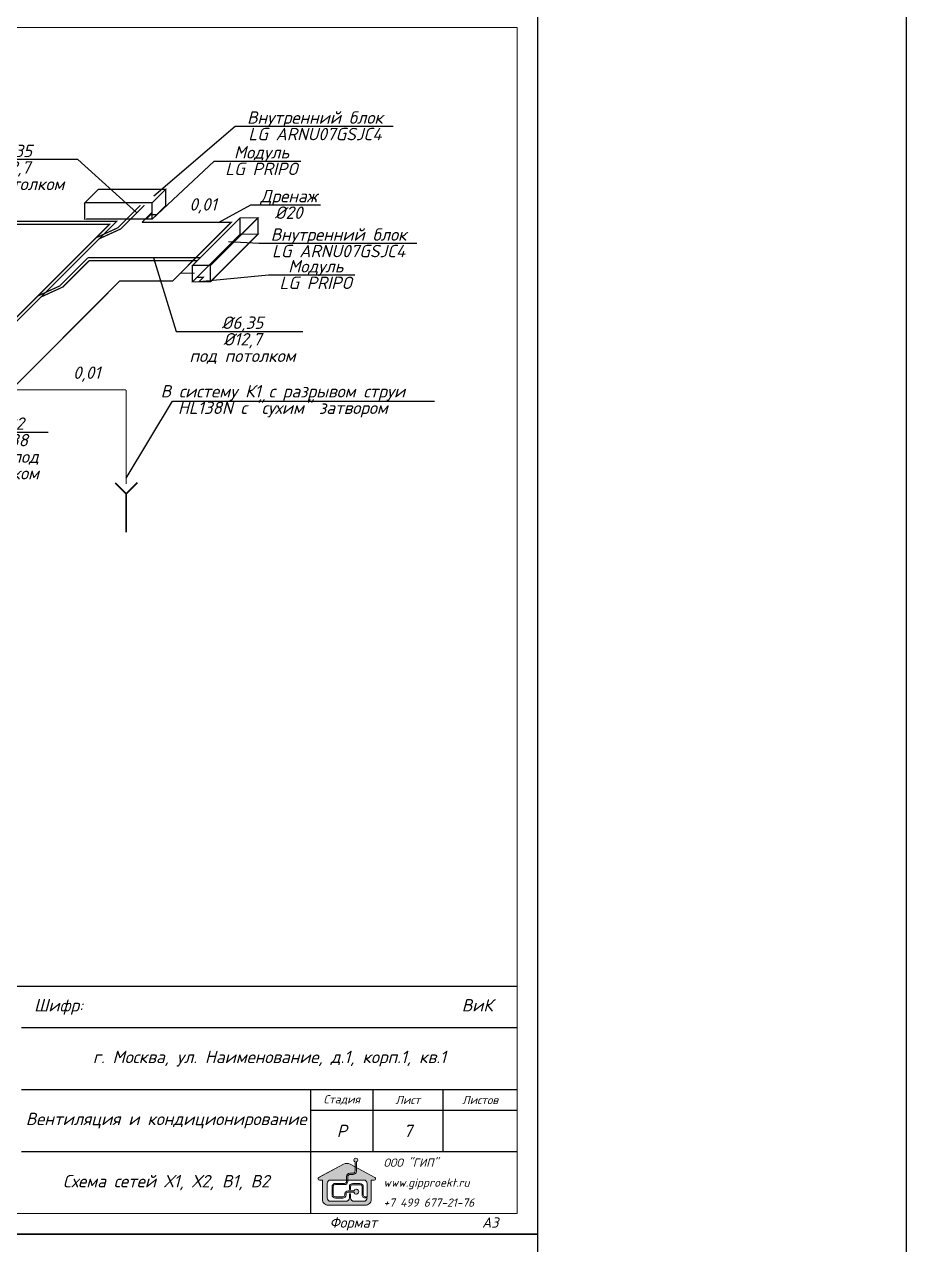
# Model space of a CAD drawing. Header units: millimetres. Extents: x 3082 to 230946, y 1570 to 312844.
# Drawn here: x 53653 to 64332, y 67369 to 82132 of the extents above; entities that cross this region are included whole.
import ezdxf
from ezdxf import colors
from ezdxf.entities.mleader import LeaderData, LeaderLine
from ezdxf.enums import TextEntityAlignment as Align
from ezdxf.math import Vec2, Vec3

# ---------------------------------------------------------------- set-up
doc = ezdxf.new("R2010")
doc.units = ezdxf.units.MM
for name, color, linetype, lineweight in [('A_B1', 170, 'Continuous', 0), ('A_K1', 14, 'Continuous', 0), ('Ramka', 7, 'Continuous', 0)]:
    doc.layers.add(name, color=color, linetype=linetype, lineweight=lineweight)
for name, color, linetype in [('FORMAT', 7, 'Continuous'), ('FORMATKA', 7, 'Continuous'), ('TEXT', 250, 'Continuous'), ('кондиционирование', 5, 'Continuous')]:
    doc.layers.add(name, color=color, linetype=linetype)
doc.styles.add('ls_200', font='isocpeui.ttf', dxfattribs={"height": 200})

# ---------------------------------------------------------------- blocks, each defined once
blk = doc.blocks.new('giplogo01')
h = blk.add_hatch(color=5)
h.dxf.hatch_style = 1
h.paths.add_polyline_path([(210, 2227), (435, 2227, 0.414214), (576, 2368), (576, 2667), (236, 2849, 0.250432), (-236, 2849), (-1953, 1931, 0.780449), (-1908, 1752), (-1692, 1752), (-1692, 400, 0.414214), (-1292, 0), (0, 0), (1292, 0, 0.414214), (1692, 400), (1692, 1752), (1908, 1752, 0.780449), (1953, 1931), (665, 2619), (665, 2368, -0.414214), (435, 2138), (210, 2138, 0.414214), (69, 1997), (69, 1752), (1182, 1752, -0.414214), (1412, 1522), (1412, 594), (1288, 594, -0.414214), (1147, 735), (1147, 1287, 0.414214), (917, 1517), (408, 1517, 0.414214), (178, 1287), (178, 1091), (267, 1091), (267, 1287, -0.414214), (408, 1428), (917, 1428, -0.414214), (1058, 1287), (1058, 735, 0.414214), (1288, 505), (1412, 505, -0.414214), (1182, 275), (497, 275, -0.414214), (267, 505), (267, 802), (178, 802), (178, 506, -0.414214), (-52, 276), (-1133, 276, -0.414214), (-1363, 506), (-1363, 1522, -0.414214), (-1133, 1752), (-20, 1752), (-20, 1997, -0.414214)])
h.paths.add_polyline_path([(69, 1661), (69, 1752), (-20, 1752), (-20, 1661, -0.414214), (-161, 1520), (-796, 1520, 0.414214), (-1026, 1290), (-1026, 729, 0.414214), (-796, 499), (-285, 499, 0.414214), (-55, 729), (-55, 761, -0.414214), (86, 902), (497, 902, 7.564808), (497, 991), (86, 991, 0.414214), (-144, 761), (-144, 729, -0.414214), (-285, 588), (-796, 588, -0.414214), (-937, 729), (-937, 1290, -0.414214), (-796, 1431), (-161, 1431, 0.414214)], flags=17)
h.paths.add_polyline_path([(576, 3014), (576, 2667), (665, 2619), (665, 3014, 6.005441)])
at = {"color": 5}
for points in [[(-1956, 1929), (-236, 2849, -0.250432), (236, 2849), (1953, 1931, -0.780449), (1908, 1752), (1692, 1752), (1692, 400, -0.414214), (1292, 0), (0, 0), (-1292, 0, -0.414214), (-1692, 400), (-1692, 1752), (-1908, 1752, -0.780449), (-1953, 1931), (-236, 2849, -0.250432), (236, 2849), (1956, 1929)], [(1412, 594), (1288, 594, -0.414214), (1147, 735), (1147, 1287, 0.414214), (917, 1517), (408, 1517, 0.414214), (178, 1287), (178, 1091), (267, 1091), (267, 1287, -0.414214), (408, 1428), (917, 1428, -0.414214), (1058, 1287), (1058, 735, 0.414214), (1288, 505), (1412, 505, -0.414214), (1182, 275), (497, 275, -0.414214), (267, 505), (267, 802), (178, 802), (178, 506, -0.414214), (-52, 276), (-1133, 276, -0.414214), (-1363, 506), (-1363, 1522, -0.414214), (-1133, 1752), (1182, 1752, -0.414214), (1412, 1522), (1412, 594), (1377, 594)]]:
    blk.add_lwpolyline(points, format="xyb", dxfattribs=at)
blk.add_lwpolyline([(665, 3014), (665, 2368, -0.414214), (435, 2138), (210, 2138, 0.414214), (69, 1997), (69, 1661, -0.414214), (-161, 1431), (-796, 1431, 0.414214), (-937, 1290), (-937, 729, 0.414214), (-796, 588), (-285, 588, 0.414214), (-144, 729), (-144, 761, -0.414214), (86, 991), (497, 991, -7.564808), (497, 902), (86, 902, 0.414214), (-55, 761), (-55, 729, -0.414214), (-285, 499), (-796, 499, -0.414214), (-1026, 729), (-1026, 1290, -0.414214), (-796, 1520), (-161, 1520, 0.414214), (-20, 1661), (-20, 1997, -0.414214), (210, 2227), (435, 2227), (210, 2227), (435, 2227, 0.414214), (576, 2368), (576, 3014), (576, 3014), (576, 3014, -6.005441)], format="xyb", close=True, dxfattribs=at)
blk = doc.blocks.new('*U449')
for points in [[(-9500, 250), (-9500, 3000), (-250, 3000)], [(-6250, 2500), (-250, 2500)], [(-6250, 1750), (-250, 1750)], [(-2750, 250), (-2750, 1750)], [(-2000, 1750), (-2000, 1000)], [(-1150, 1750), (-1150, 1000)], [(-2750, 1500), (-250, 1500)], [(-6250, 1000), (-250, 1000)]]:
    blk.add_lwpolyline(points)
at = {"layer": 'Ramka', "color": 7}
for points in [[(-20961, 0), (0, 0), (0, 14850), (-20961, 14850)], [(-19961, 250), (-250, 250), (-250, 14600), (-19961, 14600)]]:
    blk.add_lwpolyline(points, close=True, dxfattribs=at)
at = {"layer": 'A_K1', "xscale": 0.1741164628948324, "yscale": 0.1741164628948324, "zscale": 0.1741164628948324}
blk.add_blockref('giplogo01', (-2314, 351), dxfattribs=at)
at = {"layer": 'A_K1', "color": 5, "insert": (-1870, 625), "char_height": 100, "width": 1620.21, "attachment_point": 4, "line_spacing_factor": 1.45, "style": 'ls_200'}
blk.add_mtext('\\pxql;ООО "ГИП"\\Pwww.gipproekt.ru\\P+7 499 677-21-76', dxfattribs=at)
at = {"layer": 'TEXT', "color": 0, "linetype": 'Continuous', "lineweight": 0, "style": 'ls_200'}
for s, insert, char_height, width, attachment_point in [('\\pxi1,ql;Шифр:                                                ВиК', (-6250, 2750), 150, 6000, 4), ('\\pxqc;Стадия', (-2375, 1625), 100, 750, 5), ('\\pxqc;Лист', (-1575, 1625), 100, 850, 5), ('\\pxqc;Листов', (-700, 1625), 100, 900, 5), ('\\pxqc;Вентиляция и кондиционирование', (-6250, 1375), 150, 3500, 4), ('\\pxqc;Формат                А3', (-250, 125), 124.67, 2500, 6)]:
    blk.add_mtext(s, dxfattribs=dict(at, insert=insert, char_height=char_height, width=width, attachment_point=attachment_point))
blk = doc.blocks.new('*U447')
at = {"layer": 'Ramka', "color": 7}
blk.add_lwpolyline([(-20961, 0), (0, 0), (0, 14850), (-20961, 14850)], close=True, dxfattribs=at)
blk = doc.blocks.new('*U501')
at = {"layer": 'FORMATKA', "lineweight": 0, "insert": (0, 0), "char_height": 150, "width": 6000, "attachment_point": 5, "style": 'ls_200'}
blk.add_mtext('\\pxqc;{\\C0;г. Москва, ул. Наименование, д.1, корп.1, кв.1}', dxfattribs=at)
blk = doc.blocks.new('*U503')
at = {"color": 0, "linetype": 'ByBlock', "lineweight": -2, "transparency": 16777216}
blk.add_blockref('*U501', (0, -89100), dxfattribs=at)

msp = doc.modelspace()

# ---------------------------------------------------------------- linework, layer by layer
at = {"color": 6}
msp.add_lwpolyline([(27330.2, 170754.5), (27330.2, 1570.2), (64332.3, 1570.2), (64332.3, 189770.2), (27330.2, 189770.2), (27330.2, 189770.2), (27330.2, 170754.5)], close=True, dxfattribs=at)
at = {"color": 5, "ltscale": 6, "const_width": 15}
msp.add_lwpolyline([(54423.2, 79309.6), (54081.4, 78967.7), (53817.7, 78847.1)], dxfattribs=at)
at = {"color": 1, "ltscale": 6, "const_width": 15}
msp.add_lwpolyline([(54437.9, 79274.2), (54118.5, 78954.8), (53854.8, 78834.3)], dxfattribs=at)
at = {"layer": 'A_B1', "color": 3, "lineweight": 0}
msp.add_lwpolyline([(54664.3, 77764.3, 0, 55.3, 0), (54515.2, 77764.3, 0, 0, 0), (54251.4, 77764.3, 0, 0, 0)], format="xyseb", dxfattribs=at)
at = {"layer": 'A_K1', "ltscale": 6, "const_width": 20}
for points in [[(54753.7, 76583.4), (54885.6, 76451.4)], [(55022.2, 76588), (54885.6, 76451.4)], [(54885.6, 75985.9), (54885.6, 76451.4)]]:
    msp.add_lwpolyline(points, dxfattribs=at)
at = {"layer": 'FORMAT'}
for points in [[(38909.6, 67493.7), (59870.1, 67493.7), (59870.1, 82343.7), (38909.6, 82343.7)], [(38909.6, 52643.7), (59870.1, 52643.7), (59870.1, 67493.7), (38909.6, 67493.7)]]:
    msp.add_lwpolyline(points, close=True, dxfattribs=at)
at = {"layer": 'кондиционирование', "color": 1, "const_width": 15}
msp.add_lwpolyline([(55179.2, 79829.7), (55126.2, 79776.7), (55201.2, 79776.7), (55254.2, 79829.7), (55179.2, 79829.7)], dxfattribs=at)
at = {"layer": 'кондиционирование', "color": 3, "const_width": 15}
for points in [[(55542, 79122.6), (55713.1, 79122.6)], [(54884.9, 76569.6), (54884.9, 77710.1)]]:
    msp.add_lwpolyline(points, dxfattribs=at)

# ---------------------------------------------------------------- block references
at = {"layer": 'FORMAT'}
for name, p in [('*U449', (59870.1, 67493.7)), ('*U447', (59870.1, 52643.7))]:
    msp.add_blockref(name, p, dxfattribs=at)

# ---------------------------------------------------------------- texts
at = {"layer": 'A_B1', "color": 3, "lineweight": 0, "style": 'ls_200'}
msp.add_text('0,01', height=150, dxfattribs=at).set_placement((54408.7, 77918.2), align=Align.MIDDLE_CENTER)
at = {"layer": 'TEXT', "color": 0, "linetype": 'Continuous', "lineweight": 0, "char_height": 150, "attachment_point": 4, "style": 'ls_200'}
for s, insert, width in [('\\pxqc;Р', (57120.1, 68743.7), 750), ('\\pxqc;7', (57870.1, 68743.7), 850), ('\\pxqc;Схема сетей Х1, Х2, В1, В2', (53620.1, 68118.7), 3500)]:
    msp.add_mtext(s, dxfattribs=dict(at, insert=insert, width=width))

# ---------------------------------------------------------------- next in the draw order: leaders
at = {"color": 3, "lineweight": 18}
ml = msp.add_multileader_mtext('Standard', dxfattribs=at)
ml.set_content('Дренаж\\P%%C20', color=3, style='ls_200')
ml.set_leader_properties()
ml.build(insert=Vec2(0, 0))
ml.multileader.update_dxf_attribs({"text_left_attachment_type": 6, "text_right_attachment_type": 6, "dogleg_length": 0.36, "arrow_head_size": 0.353})
ctx = ml.context
ctx.base_point, ctx.char_height, ctx.arrow_head_size, ctx.landing_gap_size, ctx.plane_origin = Vec3(56483.5, 79949.2), 150, 0.353, 3.92, Vec3(51280, 78425.7)
ctx.left_attachment, ctx.right_attachment, ctx.text_align_type = 6, 6, 1
notes = []
notes.append((ctx, [(1, (1, 1, 0), (56394.3, 79949.2), (1, 0), 89.2, [(0, [(56000.9, 79735.9)], 0, [])])]))
ctx.mtext.insert, ctx.mtext.width, ctx.mtext.alignment, ctx.mtext.line_spacing_factor, ctx.mtext.flow_direction = Vec3(56851.8, 80129.2), 743.829, 2, 0.8, 5
ctx.mtext.has_bg_fill, ctx.mtext.bg_color, ctx.mtext.bg_scale_factor, ctx.mtext.bg_transparency, ctx.mtext.use_window_bg_color = 1, -1027028792, 1.5, 0, 1
at = {"layer": 'кондиционирование', "color": 0, "lineweight": 0}
ml = msp.add_multileader_mtext('Standard', dxfattribs=at)
ml.set_content('%%C6,35\\P%%C12,7\\Pпод потолком', style='ls_200')
ml.set_leader_properties()
ml.build(insert=Vec2(0, 0))
ml.multileader.update_dxf_attribs({"text_left_attachment_type": 6, "text_right_attachment_type": 6, "dogleg_length": 133.8, "arrow_head_size": 0.529})
ctx = ml.context
ctx.base_point, ctx.char_height, ctx.arrow_head_size, ctx.landing_gap_size, ctx.plane_origin = Vec3(52824.5, 80496.4), 150, 0.529, 5.88, Vec3(57735.2, 81641.5)
ctx.left_attachment, ctx.right_attachment, ctx.text_align_type = 6, 6, 1
notes.append((ctx, [(0, (1, 1, 0), (54298.5, 80496.4), (-1, 0), 133.8, [(0, [(55015.8, 79852.2)], 0, [])])]))
ctx.mtext.insert, ctx.mtext.width, ctx.mtext.alignment, ctx.mtext.line_spacing_factor, ctx.mtext.flow_direction = Vec3(53494.6, 80676.4), 1382.975, 2, 0.8, 5
ctx.mtext.has_bg_fill, ctx.mtext.bg_color, ctx.mtext.bg_scale_factor, ctx.mtext.bg_transparency, ctx.mtext.use_window_bg_color = 1, -1073741824, 1.1, 0, 1
ml = msp.add_multileader_mtext('Standard', dxfattribs=at)
ml.set_content('%%C6,35\\P%%C12,7\\Pпод потолком', style='ls_200')
ml.set_leader_properties()
ml.build(insert=Vec2(0, 0))
ml.multileader.update_dxf_attribs({"text_left_attachment_type": 6, "text_right_attachment_type": 6, "dogleg_length": 133.8, "arrow_head_size": 0.529})
ctx = ml.context
ctx.base_point, ctx.char_height, ctx.arrow_head_size, ctx.landing_gap_size, ctx.plane_origin = Vec3(55622.9, 78417.7), 150, 0.529, 5.88, Vec3(54564, 79578.4)
ctx.left_attachment, ctx.right_attachment, ctx.text_align_type = 6, 6, 1
notes.append((ctx, [(1, (1, 1, 0), (55489, 78417.7), (1, 0), 133.8, [(0, [(55215.1, 79309.6)], 0, [])])]))
ctx.mtext.insert, ctx.mtext.width, ctx.mtext.alignment, ctx.mtext.line_spacing_factor, ctx.mtext.flow_direction = Vec3(56292.9, 78597.7), 1382.975, 2, 0.8, 5
ctx.mtext.has_bg_fill, ctx.mtext.bg_color, ctx.mtext.bg_scale_factor, ctx.mtext.bg_transparency, ctx.mtext.use_window_bg_color = 1, -1073741824, 1.1, 0, 1
ml = msp.add_multileader_mtext('Standard', dxfattribs=at)
ml.set_content('%%C9,22\\P%%C15,88\\Pввод под \\Pпотолком', style='ls_200')
ml.set_leader_properties()
ml.build(insert=Vec2(0, 0))
ml.multileader.update_dxf_attribs({"text_left_attachment_type": 6, "text_right_attachment_type": 6, "dogleg_length": 133.8, "arrow_head_size": 0.529})
ctx = ml.context
ctx.base_point, ctx.char_height, ctx.arrow_head_size, ctx.landing_gap_size, ctx.plane_origin = Vec3(52940.8, 77197.1), 150, 0.529, 5.88, Vec3(52479.5, 78183.9)
ctx.left_attachment, ctx.right_attachment, ctx.text_align_type = 6, 6, 1
notes.append((ctx, [(1, (1, 1, 0), (52807, 77197.1), (1, 0), 133.8, [(0, [(52798, 77826.3)], 0, [])])]))
ctx.mtext.insert, ctx.mtext.width, ctx.mtext.alignment, ctx.mtext.line_spacing_factor, ctx.mtext.flow_direction = Vec3(53401.1, 77377.1), 1382.975, 2, 0.8, 5
ctx.mtext.has_bg_fill, ctx.mtext.bg_color, ctx.mtext.bg_scale_factor, ctx.mtext.bg_transparency, ctx.mtext.use_window_bg_color = 1, -1073741824, 1.1, 0, 1
for ctx, leaders in notes:
    for number, flags, end, landing, length, lines in leaders:
        leader = LeaderData()
        leader.index, (leader.has_last_leader_line, leader.has_dogleg_vector, leader.attachment_direction) = number, flags
        leader.last_leader_point, leader.dogleg_vector, leader.dogleg_length = Vec3(end), Vec3(landing), length
        for number, points, colour, breaks in lines:
            line = LeaderLine()
            line.index, line.vertices, line.color, line.breaks = number, Vec3.list(points), colors.encode_raw_color(colour), breaks
            leader.lines.append(line)
        ctx.leaders.append(leader)

# ---------------------------------------------------------------- next in the draw order: linework, layer by layer
at = {"color": 5, "ltscale": 6, "const_width": 15}
for points in [[(47054.2, 80175.6), (51831.2, 79713.5), (54684, 79713.5), (52628.1, 77657.5)], [(55057.8, 79944.1), (54784.9, 79671.2), (54521.2, 79550.6)]]:
    msp.add_lwpolyline(points, dxfattribs=at)
at = {"color": 1, "ltscale": 6, "const_width": 15}
for points in [[(47094.9, 80210.7), (51869.3, 79748.8), (54769.4, 79748.8), (54558.3, 79537.8)], [(55107.8, 79944.1), (54822, 79658.3), (54558.3, 79537.8)], [(54558.3, 79537.8), (52678.1, 77657.5)]]:
    msp.add_lwpolyline(points, dxfattribs=at)
at = {"layer": 'кондиционирование', "color": 1, "ltscale": 6}
msp.add_line((54386.2, 79776.7), (54386.2, 79974.7), dxfattribs=at)
at = {"layer": 'кондиционирование', "color": 3, "const_width": 15}
msp.add_lwpolyline([(55075.5, 79735.9), (56155.3, 79735.9), (55448.2, 79028.8), (54809.3, 79028.8), (53492.5, 77710.1), (54884.9, 77710.1)], dxfattribs=at)
at = {"layer": 'кондиционирование', "color": 1, "const_width": 15}
msp.add_lwpolyline([(55743, 79070.8), (55690, 79017.7), (55765, 79017.7), (55818, 79070.8), (55743, 79070.8)], dxfattribs=at)

# ---------------------------------------------------------------- next in the draw order: leaders
at = {"color": 3, "lineweight": 18}
ml = msp.add_multileader_mtext('Standard', dxfattribs=at)
ml.set_content('В систему К1 с разрывом струи HL138N с "сухим" затвором', color=3, style='ls_200')
ml.set_leader_properties()
ml.build(insert=Vec2(0, 0))
ml.multileader.update_dxf_attribs({"text_left_attachment_type": 6, "text_right_attachment_type": 6, "dogleg_length": 0.36, "arrow_head_size": 0.353})
ctx = ml.context
ctx.base_point, ctx.char_height, ctx.arrow_head_size, ctx.landing_gap_size, ctx.plane_origin = Vec3(55535.8, 77573.3), 150, 0.353, 0, Vec3(49665.9, 76162.9)
ctx.left_attachment, ctx.right_attachment, ctx.text_align_type = 6, 6, 1
notes = []
notes.append((ctx, [(0, (1, 1, 0), (55446.6, 77573.3), (1, 0), 89.2, [(0, [(54884.9, 76640.1)], 0, [])])]))
ctx.mtext.insert, ctx.mtext.width, ctx.mtext.alignment, ctx.mtext.line_spacing_factor, ctx.mtext.flow_direction = Vec3(56782, 77768.3), 3052.25, 2, 0.8, 5
at = {"layer": 'кондиционирование', "color": 1, "lineweight": 0}
ml = msp.add_multileader_mtext('Standard', dxfattribs=at)
ml.set_content('Внутренний блок \\PLG ARNU07GSJC4', color=1, style='ls_200')
ml.set_leader_properties()
ml.build(insert=Vec2(0, 0))
ml.multileader.update_dxf_attribs({"text_left_attachment_type": 6, "text_right_attachment_type": 6, "dogleg_length": 133.8, "arrow_head_size": 0.529})
ctx = ml.context
ctx.base_point, ctx.char_height, ctx.arrow_head_size, ctx.landing_gap_size, ctx.plane_origin = Vec3(56336.9, 80900.2), 150, 0.529, 5.88, Vec3(52675.8, 78192.4)
ctx.left_attachment, ctx.right_attachment, ctx.text_align_type = 6, 6, 1
notes.append((ctx, [(1, (1, 1, 0), (56203.1, 80900.2), (1, 0), 133.8, [(0, [(55221.8, 80059.4)], 0, [])])]))
ctx.mtext.insert, ctx.mtext.width, ctx.mtext.alignment, ctx.mtext.line_spacing_factor, ctx.mtext.flow_direction = Vec3(57170.4, 81080.2), 1757.13, 2, 0.8, 5
ctx.mtext.has_bg_fill, ctx.mtext.bg_color, ctx.mtext.bg_scale_factor, ctx.mtext.bg_transparency, ctx.mtext.use_window_bg_color = 1, -1073741824, 1.1, 0, 1
for ctx, leaders in notes:
    for number, flags, end, landing, length, lines in leaders:
        leader = LeaderData()
        leader.index, (leader.has_last_leader_line, leader.has_dogleg_vector, leader.attachment_direction) = number, flags
        leader.last_leader_point, leader.dogleg_vector, leader.dogleg_length = Vec3(end), Vec3(landing), length
        for number, points, colour, breaks in lines:
            line = LeaderLine()
            line.index, line.vertices, line.color, line.breaks = number, Vec3.list(points), colors.encode_raw_color(colour), breaks
            leader.lines.append(line)
        ctx.leaders.append(leader)

# ---------------------------------------------------------------- next in the draw order: leaders
ml = msp.add_multileader_mtext('Standard', dxfattribs=at)
ml.set_content('Модуль \\PLG PRIPO', color=1, style='ls_200')
ml.set_leader_properties()
ml.build(insert=Vec2(0, 0))
ml.multileader.update_dxf_attribs({"text_left_attachment_type": 6, "text_right_attachment_type": 6, "dogleg_length": 133.8, "arrow_head_size": 0.529})
ctx = ml.context
ctx.base_point, ctx.char_height, ctx.arrow_head_size, ctx.landing_gap_size, ctx.plane_origin = Vec3(56084.7, 80479.3), 150, 0.529, 5.88, Vec3(57028.3, 80857.7)
ctx.left_attachment, ctx.right_attachment, ctx.text_align_type = 6, 6, 1
notes = []
notes.append((ctx, [(0, (1, 1, 0), (55950.9, 80479.3), (1, 0), 133.8, [(0, [(55201.2, 79776.7)], 0, [])])]))
ctx.mtext.insert, ctx.mtext.width, ctx.mtext.alignment, ctx.mtext.line_spacing_factor, ctx.mtext.flow_direction = Vec3(56523.9, 80659.3), 899.97, 2, 0.8, 5
ctx.mtext.has_bg_fill, ctx.mtext.bg_color, ctx.mtext.bg_scale_factor, ctx.mtext.bg_transparency, ctx.mtext.use_window_bg_color = 1, -1073741824, 1.1, 0, 1
ml = msp.add_multileader_mtext('Standard', dxfattribs=at)
ml.set_content('Внутренний блок \\PLG ARNU07GSJC4', color=1, style='ls_200')
ml.set_leader_properties()
ml.build(insert=Vec2(0, 0))
ml.multileader.update_dxf_attribs({"text_left_attachment_type": 6, "text_right_attachment_type": 6, "dogleg_length": 133.8, "arrow_head_size": 0.529})
ctx = ml.context
ctx.base_point, ctx.char_height, ctx.arrow_head_size, ctx.landing_gap_size, ctx.plane_origin = Vec3(56623.4, 79484.9), 150, 0.529, 5.88, Vec3(52723, 76677)
ctx.left_attachment, ctx.right_attachment, ctx.text_align_type = 6, 6, 1
notes.append((ctx, [(1, (1, 1, 0), (56489.6, 79484.9), (1, 0), 133.8, [(0, [(56121.6, 79503.9)], 0, [])])]))
ctx.mtext.insert, ctx.mtext.width, ctx.mtext.alignment, ctx.mtext.line_spacing_factor, ctx.mtext.flow_direction = Vec3(57456.9, 79664.9), 1757.13, 2, 0.8, 5
ctx.mtext.has_bg_fill, ctx.mtext.bg_color, ctx.mtext.bg_scale_factor, ctx.mtext.bg_transparency, ctx.mtext.use_window_bg_color = 1, -1073741824, 1.1, 0, 1
for ctx, leaders in notes:
    for number, flags, end, landing, length, lines in leaders:
        leader = LeaderData()
        leader.index, (leader.has_last_leader_line, leader.has_dogleg_vector, leader.attachment_direction) = number, flags
        leader.last_leader_point, leader.dogleg_vector, leader.dogleg_length = Vec3(end), Vec3(landing), length
        for number, points, colour, breaks in lines:
            line = LeaderLine()
            line.index, line.vertices, line.color, line.breaks = number, Vec3.list(points), colors.encode_raw_color(colour), breaks
            leader.lines.append(line)
        ctx.leaders.append(leader)

# ---------------------------------------------------------------- next in the draw order: linework, layer by layer
at = {"layer": 'A_B1', "color": 3, "lineweight": 0}
msp.add_lwpolyline([(56072.4, 79800.3, 0, 55.3, 0), (55923.3, 79800.3, 0, 0, 0), (55659.5, 79800.3, 0, 0, 0)], format="xyseb", dxfattribs=at)
at = {"layer": 'кондиционирование', "color": 1, "ltscale": 6}
for p, q in [((55363.8, 79939.3), (55363.8, 80137.3)), ((55201.2, 79776.7), (55201.2, 79974.7)), ((56266.3, 79594), (56266.3, 79792)), ((56481.3, 79594), (56481.3, 79792))]:
    msp.add_line(p, q, dxfattribs=at)
at = {"layer": 'кондиционирование', "color": 1, "const_width": 15}
msp.add_lwpolyline([(54386.2, 79974.7), (55201.2, 79974.7), (55363.8, 80137.3), (54548.8, 80137.3)], close=True, dxfattribs=at)
msp.add_lwpolyline([(54388.9, 79779.4), (54386.2, 79776.7), (55201.2, 79776.7), (55363.8, 79939.3)], dxfattribs=at)
at = {"layer": 'кондиционирование', "color": 3, "const_width": 15}
msp.add_lwpolyline([(55198, 79858.4), (55075.5, 79735.9)], dxfattribs=at)

# ---------------------------------------------------------------- next in the draw order: texts
at = {"layer": 'A_B1', "color": 3, "lineweight": 0, "style": 'ls_200'}
msp.add_text('0,01', height=150, dxfattribs=at).set_placement((55816.7, 79954.2), align=Align.MIDDLE_CENTER)

# ---------------------------------------------------------------- next in the draw order: leaders
at = {"layer": 'кондиционирование', "color": 1, "lineweight": 0}
ml = msp.add_multileader_mtext('Standard', dxfattribs=at)
ml.set_content('Модуль \\PLG PRIPO', color=1, style='ls_200')
ml.set_leader_properties()
ml.build(insert=Vec2(0, 0))
ml.multileader.update_dxf_attribs({"text_left_attachment_type": 6, "text_right_attachment_type": 6, "dogleg_length": 133.8, "arrow_head_size": 0.529})
ctx = ml.context
ctx.base_point, ctx.char_height, ctx.arrow_head_size, ctx.landing_gap_size, ctx.plane_origin = Vec3(56741.4, 79100.4), 150, 0.529, 5.88, Vec3(57632.4, 79931.3)
ctx.left_attachment, ctx.right_attachment, ctx.text_align_type = 6, 6, 1
notes = []
notes.append((ctx, [(0, (1, 1, 0), (56607.6, 79100.4), (1, 0), 133.8, [(0, [(55727.5, 79017.7)], 0, [])])]))
ctx.mtext.insert, ctx.mtext.width, ctx.mtext.alignment, ctx.mtext.line_spacing_factor, ctx.mtext.flow_direction = Vec3(57180.7, 79280.4), 899.97, 2, 0.8, 5
ctx.mtext.has_bg_fill, ctx.mtext.bg_color, ctx.mtext.bg_scale_factor, ctx.mtext.bg_transparency, ctx.mtext.use_window_bg_color = 1, -1073741824, 1.1, 0, 1
for ctx, leaders in notes:
    for number, flags, end, landing, length, lines in leaders:
        leader = LeaderData()
        leader.index, (leader.has_last_leader_line, leader.has_dogleg_vector, leader.attachment_direction) = number, flags
        leader.last_leader_point, leader.dogleg_vector, leader.dogleg_length = Vec3(end), Vec3(landing), length
        for number, points, colour, breaks in lines:
            line = LeaderLine()
            line.index, line.vertices, line.color, line.breaks = number, Vec3.list(points), colors.encode_raw_color(colour), breaks
            leader.lines.append(line)
        ctx.leaders.append(leader)

# ---------------------------------------------------------------- next in the draw order: linework, layer by layer
at = {"color": 5, "ltscale": 6, "const_width": 15}
msp.add_lwpolyline([(55783.8, 79309.6), (54423.2, 79309.6)], dxfattribs=at)
at = {"color": 1, "ltscale": 6, "const_width": 15}
msp.add_lwpolyline([(55748.4, 79274.2), (54434.8, 79274.2)], dxfattribs=at)
at = {"layer": 'кондиционирование', "color": 1, "ltscale": 6}
for p, q in [((55690, 79017.7), (55690, 79215.7)), ((55905, 79017.7), (55905, 79215.7))]:
    msp.add_line(p, q, dxfattribs=at)
at = {"layer": 'кондиционирование', "color": 1, "const_width": 15}
for points in [[(55690, 79215.7), (55905, 79215.7), (56481.3, 79792), (56266.3, 79792)], [(55690, 79017.7), (55905, 79017.7), (56481.3, 79594), (56266.3, 79594)]]:
    msp.add_lwpolyline(points, close=True, dxfattribs=at)

# ---------------------------------------------------------------- next in the draw order: block references
msp.add_blockref('*U503', (56620.1, 158718.7))

doc.saveas('drawing.dxf')
